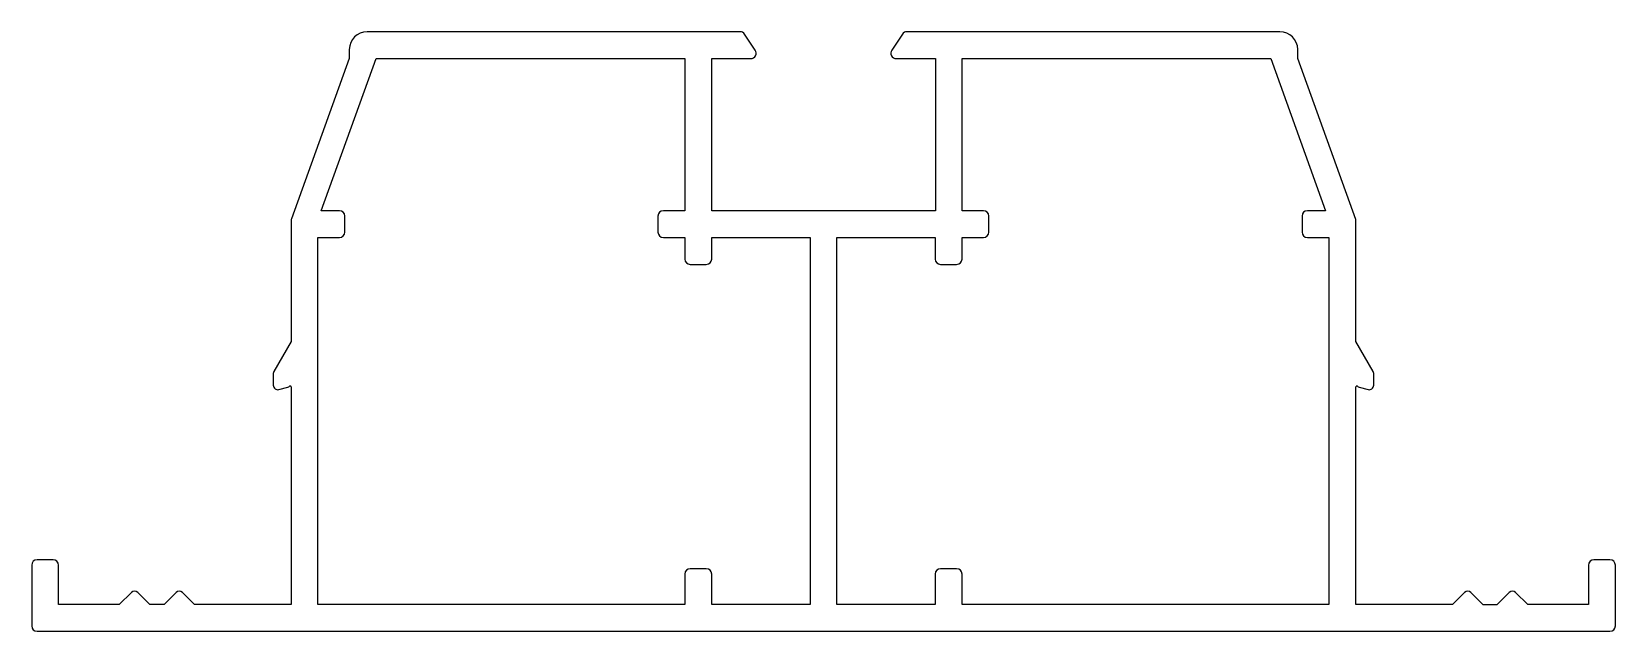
# Model space of a CAD drawing. Extents: x 1454.6 to 1543.1, y 1912.8 to 1946.3.
import ezdxf

# ---------------------------------------------------------------- set-up
doc = ezdxf.new("R2010")
doc.units = 0
doc.layers.get('0').update_dxf_attribs({"linetype": 'CONTINUOUS'})

msp = doc.modelspace()

# ---------------------------------------------------------------- linework, layer by layer
at = {"linetype": 'CONTINUOUS'}
for p, q in [((1494.144, 1946.267), (1473.305, 1946.267)), ((1494.994, 1945.233), (1494.394, 1946.133)), ((1503.215, 1946.133), (1502.615, 1945.233)), ((1524.305, 1946.267), (1503.465, 1946.267)), ((1472.305, 1945.267), (1472.305, 1944.767)), ((1525.305, 1944.767), (1525.305, 1945.267)), ((1472.305, 1944.767), (1469.072, 1935.816)), ((1470.735, 1936.267), (1473.805, 1944.767)), ((1473.805, 1944.767), (1491.055, 1944.767)), ((1491.055, 1944.767), (1491.055, 1936.267)), ((1492.555, 1936.267), (1492.555, 1944.767)), ((1492.555, 1944.767), (1494.744, 1944.767)), ((1502.865, 1944.767), (1505.055, 1944.767)), ((1505.055, 1944.767), (1505.055, 1936.267)), ((1506.545, 1936.267), (1506.545, 1944.767)), ((1506.545, 1944.767), (1523.795, 1944.767)), ((1523.795, 1944.767), (1526.864, 1936.267)), ((1528.555, 1935.767), (1525.305, 1944.767)), ((1469.055, 1935.715), (1469.055, 1928.958)), ((1471.755, 1936.267), (1470.735, 1936.267)), ((1472.055, 1935.067), (1472.055, 1935.967)), ((1489.555, 1935.967), (1489.555, 1935.067)), ((1491.055, 1936.267), (1489.855, 1936.267)), ((1505.055, 1936.267), (1492.555, 1936.267)), ((1507.745, 1936.267), (1506.545, 1936.267)), ((1508.045, 1935.067), (1508.045, 1935.967)), ((1525.545, 1935.967), (1525.545, 1935.067)), ((1526.864, 1936.267), (1525.845, 1936.267)), ((1528.555, 1928.958), (1528.555, 1935.767)), ((1470.555, 1934.767), (1471.755, 1934.767)), ((1470.555, 1914.267), (1470.555, 1934.767)), ((1489.855, 1934.767), (1491.055, 1934.767)), ((1491.055, 1934.767), (1491.055, 1933.567)), ((1492.555, 1933.567), (1492.555, 1934.767)), ((1492.555, 1934.767), (1498.055, 1934.767)), ((1498.055, 1934.767), (1498.055, 1914.267)), ((1499.545, 1914.267), (1499.545, 1934.767)), ((1499.545, 1934.767), (1505.045, 1934.767)), ((1505.045, 1934.767), (1505.045, 1933.567)), ((1506.545, 1933.567), (1506.545, 1934.767)), ((1506.545, 1934.767), (1507.745, 1934.767)), ((1525.845, 1934.767), (1527.045, 1934.767)), ((1527.045, 1934.767), (1527.045, 1914.267)), ((1491.355, 1933.267), (1492.255, 1933.267)), ((1505.345, 1933.267), (1506.245, 1933.267)), ((1469.055, 1928.958), (1468.092, 1927.291)), ((1529.517, 1927.291), (1528.555, 1928.958)), ((1468.059, 1927.166), (1468.059, 1926.517)), ((1529.55, 1926.517), (1529.55, 1927.166)), ((1468.373, 1926.276), (1468.869, 1926.408)), ((1469.055, 1926.426), (1469.055, 1914.267)), ((1528.555, 1914.267), (1528.555, 1926.426)), ((1528.74, 1926.408), (1529.236, 1926.276)), ((1454.555, 1916.467), (1454.555, 1913.067)), ((1455.755, 1916.767), (1454.855, 1916.767)), ((1456.055, 1914.267), (1456.055, 1916.467)), ((1492.255, 1916.267), (1491.355, 1916.267)), ((1506.245, 1916.267), (1505.345, 1916.267)), ((1541.555, 1916.467), (1541.555, 1914.267)), ((1542.755, 1916.767), (1541.855, 1916.767)), ((1543.055, 1913.067), (1543.055, 1916.467)), ((1491.055, 1915.967), (1491.055, 1914.267)), ((1492.555, 1914.267), (1492.555, 1915.967)), ((1505.045, 1915.967), (1505.045, 1914.267)), ((1506.545, 1914.267), (1506.545, 1915.967)), ((1459.451, 1914.267), (1456.055, 1914.267)), ((1460.128, 1914.944), (1459.451, 1914.267)), ((1461.158, 1914.267), (1460.481, 1914.944)), ((1461.951, 1914.267), (1461.158, 1914.267)), ((1462.628, 1914.944), (1461.951, 1914.267)), ((1463.658, 1914.267), (1462.981, 1914.944)), ((1469.055, 1914.267), (1463.658, 1914.267)), ((1491.055, 1914.267), (1470.555, 1914.267)), ((1498.055, 1914.267), (1492.555, 1914.267)), ((1505.045, 1914.267), (1499.545, 1914.267)), ((1527.045, 1914.267), (1506.545, 1914.267)), ((1533.951, 1914.267), (1528.555, 1914.267)), ((1533.951, 1914.267), (1534.628, 1914.944)), ((1534.981, 1914.944), (1535.658, 1914.267)), ((1535.658, 1914.267), (1536.451, 1914.267)), ((1536.451, 1914.267), (1537.128, 1914.944)), ((1537.481, 1914.944), (1538.158, 1914.267)), ((1541.555, 1914.267), (1538.158, 1914.267)), ((1454.855, 1912.767), (1542.755, 1912.767))]:
    msp.add_line(p, q, dxfattribs=at)
for centre, radius, start, end in [((1473.305, 1945.267), 1, 90, 180), ((1494.144, 1945.967), 0.3, 33.69007, 90), ((1503.465, 1945.967), 0.3, 90, 146.30993), ((1524.305, 1945.267), 1, 0, 90), ((1494.744, 1945.067), 0.3, 270, 33.69007), ((1502.865, 1945.067), 0.3, 146.30993, 270), ((1469.355, 1935.715), 0.3, 160.14479, 180), ((1471.755, 1935.967), 0.3, 0, 90), ((1489.855, 1935.967), 0.3, 90, 180), ((1507.745, 1935.967), 0.3, 0, 90), ((1525.845, 1935.967), 0.3, 90, 180), ((1471.755, 1935.067), 0.3, 270, 360), ((1489.855, 1935.067), 0.3, 180, 270), ((1507.745, 1935.067), 0.3, 270, 360), ((1525.845, 1935.067), 0.3, 180, 270), ((1491.355, 1933.567), 0.3, 180, 270), ((1492.255, 1933.567), 0.3, 270, 360), ((1505.345, 1933.567), 0.3, 180, 270), ((1506.245, 1933.567), 0.3, 270, 360), ((1468.309, 1927.166), 0.25, 150, 180), ((1529.3, 1927.166), 0.25, 0, 30), ((1468.309, 1926.517), 0.25, 180, 285), ((1468.805, 1926.65), 0.25, 284.99988, 311.81015), ((1469.005, 1926.426), 0.05, 0, 131.81027), ((1528.605, 1926.426), 0.05, 48.18979, 180.00007), ((1528.805, 1926.65), 0.25, 228.18973, 255), ((1529.3, 1926.517), 0.25, 255, 0), ((1454.855, 1916.467), 0.3, 90, 180), ((1455.755, 1916.467), 0.3, 0, 90), ((1491.355, 1915.967), 0.3, 90, 180), ((1492.255, 1915.967), 0.3, 0, 90), ((1505.345, 1915.967), 0.3, 90, 180), ((1506.245, 1915.967), 0.3, 0, 90), ((1541.855, 1916.467), 0.3, 90, 180), ((1542.755, 1916.467), 0.3, 0, 90), ((1460.305, 1914.767), 0.25, 45, 135), ((1462.805, 1914.767), 0.25, 45, 135), ((1534.805, 1914.767), 0.25, 45, 135), ((1537.305, 1914.767), 0.25, 45, 135), ((1454.855, 1913.067), 0.3, 180, 270), ((1542.755, 1913.067), 0.3, 270, 360)]:
    msp.add_arc(centre, radius, start, end, dxfattribs=at)

doc.saveas('drawing.dxf')
